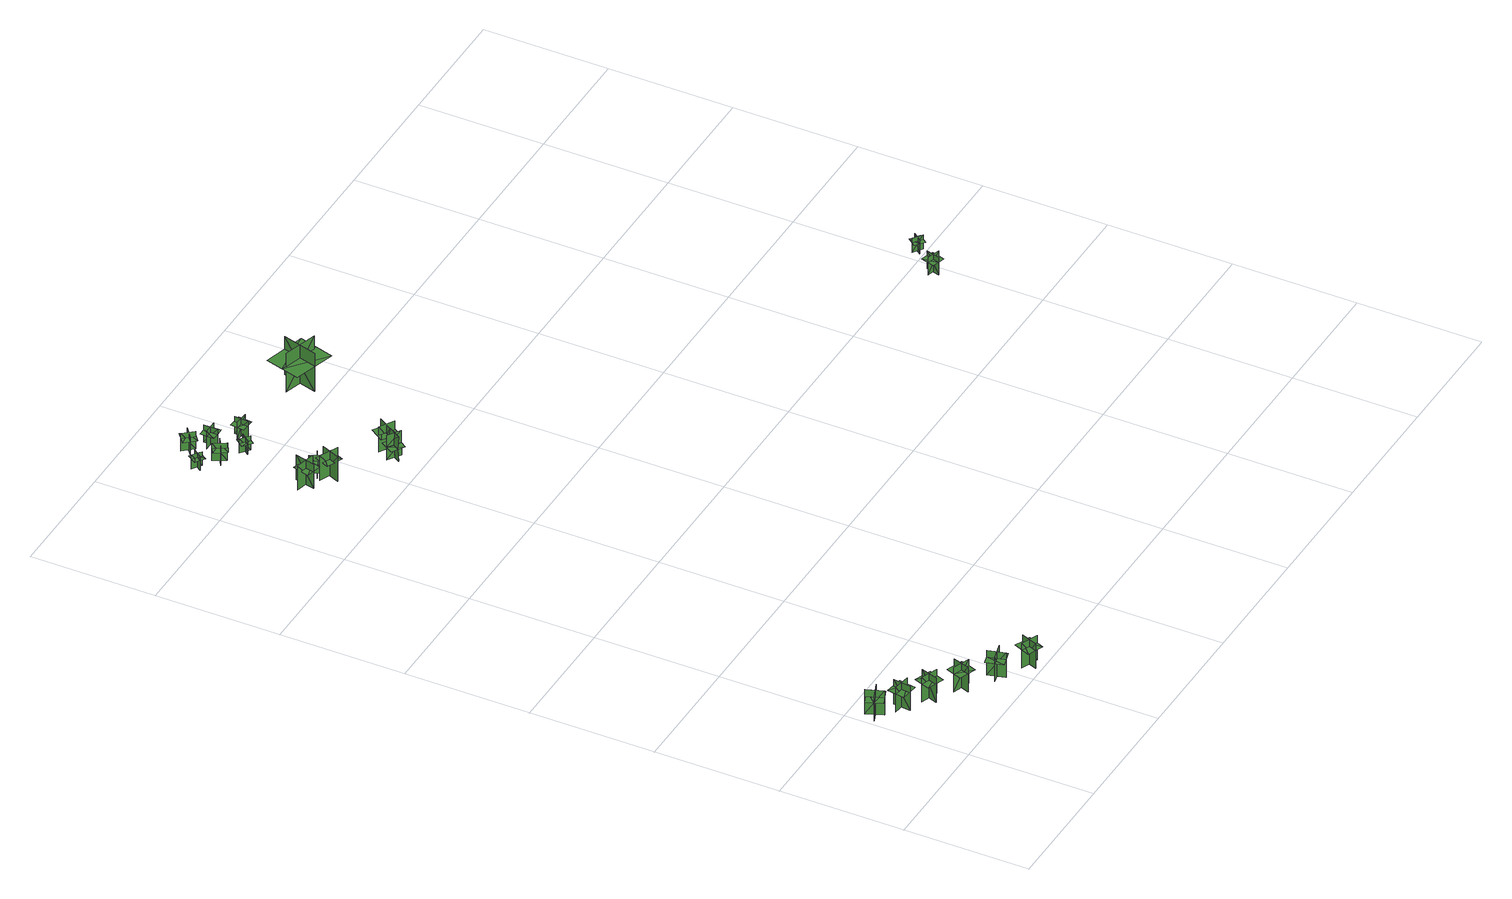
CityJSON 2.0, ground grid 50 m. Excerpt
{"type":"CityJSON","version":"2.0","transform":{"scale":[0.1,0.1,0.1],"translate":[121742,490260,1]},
"CityObjects":{
"tree1":{"type":"SolitaryVegetationObject","geometry":[{"type":"MultiSurface","lod":"1","boundaries":[[[0,1,2]],[[0,2,3]],[[4,5,6]],[[4,6,7]],[[8,9,10]],[[8,10,11]],[[8,11,12]],[[8,12,13]]]}]},
"tree2":{"type":"SolitaryVegetationObject","geometry":[{"type":"MultiSurface","lod":"1","boundaries":[[[14,15,16]],[[14,16,17]],[[18,19,20]],[[18,20,21]],[[22,23,24]],[[22,24,25]],[[22,25,26]],[[22,26,27]]]}]},
"tree3":{"type":"SolitaryVegetationObject","geometry":[{"type":"MultiSurface","lod":"1","boundaries":[[[28,29,30]],[[28,30,31]],[[32,33,34]],[[32,34,35]],[[36,37,38]],[[36,38,39]],[[36,39,40]],[[36,40,41]]]}]},
"tree4":{"type":"SolitaryVegetationObject","geometry":[{"type":"MultiSurface","lod":"1","boundaries":[[[42,43,44]],[[42,44,45]],[[46,47,48]],[[46,48,49]],[[50,51,52]],[[50,52,53]],[[50,53,54]],[[50,54,55]]]}]},
"tree5":{"type":"SolitaryVegetationObject","geometry":[{"type":"MultiSurface","lod":"1","boundaries":[[[56,57,58]],[[56,58,59]],[[60,61,62]],[[60,62,63]],[[64,65,66]],[[64,66,67]],[[64,67,68]],[[64,68,69]]]}]},
"tree6":{"type":"SolitaryVegetationObject","geometry":[{"type":"MultiSurface","lod":"1","boundaries":[[[70,71,72]],[[70,72,73]],[[74,75,76]],[[74,76,77]],[[78,79,80]],[[78,80,81]],[[78,81,82]],[[78,82,83]]]}]},
"tree7":{"type":"SolitaryVegetationObject","geometry":[{"type":"MultiSurface","lod":"1","boundaries":[[[84,85,86]],[[84,86,87]],[[88,89,90]],[[88,90,91]],[[92,93,94]],[[92,94,95]],[[92,95,96]],[[92,96,97]]]}]},
"tree8":{"type":"SolitaryVegetationObject","geometry":[{"type":"MultiSurface","lod":"1","boundaries":[[[98,99,100]],[[98,100,101]],[[102,103,104]],[[102,104,105]],[[106,107,108]],[[106,108,109]],[[106,109,110]],[[106,110,111]]]}]},
"tree9":{"type":"SolitaryVegetationObject","geometry":[{"type":"MultiSurface","lod":"1","boundaries":[[[112,113,114]],[[112,114,115]],[[116,117,118]],[[116,118,119]],[[120,121,122]],[[120,122,123]],[[120,123,124]],[[120,124,125]]]}]},
"tree10":{"type":"SolitaryVegetationObject","geometry":[{"type":"MultiSurface","lod":"1","boundaries":[[[126,127,128]],[[126,128,129]],[[130,131,132]],[[130,132,133]],[[134,135,136]],[[134,136,137]],[[134,137,138]],[[134,138,139]]]}]},
"tree11":{"type":"SolitaryVegetationObject","geometry":[{"type":"MultiSurface","lod":"1","boundaries":[[[140,141,142]],[[140,142,143]],[[144,145,146]],[[144,146,147]],[[148,149,150]],[[148,150,151]],[[148,151,152]],[[148,152,153]]]}]},
"tree12":{"type":"SolitaryVegetationObject","geometry":[{"type":"MultiSurface","lod":"1","boundaries":[[[154,155,156]],[[154,156,157]],[[158,159,160]],[[158,160,161]],[[162,163,164]],[[162,164,165]],[[162,165,166]],[[162,166,167]]]}]},
"tree13":{"type":"SolitaryVegetationObject","geometry":[{"type":"MultiSurface","lod":"1","boundaries":[[[168,169,170]],[[168,170,171]],[[172,173,174]],[[172,174,175]],[[176,177,178]],[[176,178,179]],[[176,179,180]],[[176,180,181]]]}]},
"tree14":{"type":"SolitaryVegetationObject","geometry":[{"type":"MultiSurface","lod":"1","boundaries":[[[182,183,184]],[[182,184,185]],[[186,187,188]],[[186,188,189]],[[190,191,192]],[[190,192,193]],[[190,193,194]],[[190,194,195]]]}]},
"tree15":{"type":"SolitaryVegetationObject","geometry":[{"type":"MultiSurface","lod":"1","boundaries":[[[196,197,198]],[[196,198,199]],[[200,201,202]],[[200,202,203]],[[204,205,201]],[[204,201,200]],[[206,207,197]],[[206,197,196]],[[196,197,208]],[[196,208,209]],[[196,210,211]],[[196,211,197]]]}]},
"tree16":{"type":"SolitaryVegetationObject","geometry":[{"type":"MultiSurface","lod":"1","boundaries":[[[212,213,214]],[[212,214,215]],[[216,217,218]],[[216,218,219]],[[220,221,222]],[[220,222,223]],[[220,223,224]],[[220,224,225]]]}]},
"tree17":{"type":"SolitaryVegetationObject","geometry":[{"type":"MultiSurface","lod":"1","boundaries":[[[226,227,228]],[[226,228,229]],[[230,231,232]],[[230,232,233]],[[234,235,236]],[[234,236,237]],[[234,238,239]],[[234,239,235]]]}]},
"tree18":{"type":"SolitaryVegetationObject","geometry":[{"type":"MultiSurface","lod":"1","boundaries":[[[240,241,242]],[[240,242,243]],[[244,245,246]],[[244,246,247]],[[248,249,250]],[[248,250,251]],[[248,251,252]],[[248,252,253]]]}]},
"tree19":{"type":"SolitaryVegetationObject","geometry":[{"type":"MultiSurface","lod":"1","boundaries":[[[254,255,256]],[[254,256,257]],[[258,259,260]],[[258,260,261]],[[262,263,264]],[[262,264,265]],[[262,265,266]],[[262,266,267]]]}]},
"tree20":{"type":"SolitaryVegetationObject","geometry":[{"type":"MultiSurface","lod":"1","boundaries":[[[268,269,270]],[[268,270,271]],[[272,273,274]],[[272,274,275]],[[276,277,278]],[[276,278,279]],[[276,279,280]],[[276,280,281]]]}]}
},
"vertices":[
[41,437,6],[67,370,6],[67,370,114],[41,437,114],[20,389,6],[87,415,6],[87,415,114],[20,389,114],[20,389,85],[33,357,85],[99,383,85],[87,415,85],[75,447,85],[8,421,85],
[132,303,6],[141,374,6],[141,374,114],[132,303,114],[173,335,6],[102,345,6],[102,345,114],[173,335,114],[173,335,86],[178,369,86],[107,379,86],[102,345,86],[98,310,86],[169,301,86],
[220,244,4],[244,312,4],[244,312,112],[220,244,112],[267,267,4],[200,291,4],[200,291,112],[267,267,112],[267,267,84],[279,299,84],[211,323,84],[200,291,84],[188,259,84],[256,234,84],
[351,240,4],[328,172,4],[328,172,112],[351,240,112],[304,217,4],[372,193,4],[372,193,112],[304,217,112],[304,217,84],[293,185,84],[360,161,84],[372,193,84],[383,226,84],[316,250,84],
[496,135,2],[427,117,2],[427,117,110],[496,135,110],[450,161,2],[469,92,2],[469,92,110],[450,161,110],[450,161,82],[417,152,82],[436,83,82],[469,92,82],[502,101,82],[484,170,82],
[606,40,5],[540,67,5],[540,67,114],[606,40,114],[586,88,5],[559,22,5],[559,22,114],[586,88,114],[586,88,85],[554,101,85],[527,35,85],[559,22,85],[591,9,85],[618,75,85],
[315,2787,9],[334,2866,9],[334,2866,117],[315,2787,117],[360,2814,9],[360,2814,117],[280,2833,117],[280,2833,9],[360,2814,83],[367,2847,83],[304,2862,83],[296,2829,83],[288,2796,83],[352,2781,83],
[250,3199,12],[214,3225,12],[214,3225,73],[250,3199,73],[245,3228,12],[220,3192,12],[220,3192,73],[245,3228,73],[245,3228,56],[227,3241,56],[202,3205,56],[220,3192,56],[238,3179,56],[263,3216,56],
[442,2756,10],[367,2789,10],[367,2789,118],[442,2756,118],[422,2805,10],[422,2805,118],[390,2730,118],[390,2730,10],[422,2805,84],[391,2818,84],[365,2759,84],[396,2745,84],[428,2732,84],[453,2791,84],
[411,2792,12],[385,2844,12],[385,2844,89],[411,2792,89],[422,2828,12],[422,2828,89],[371,2801,89],[371,2801,12],[422,2828,65],[411,2849,65],[370,2828,65],[381,2806,65],[393,2785,65],[434,2806,65],
[318,3134,12],[290,3182,12],[290,3182,89],[318,3134,89],[328,3170,12],[280,3142,12],[280,3142,89],[328,3170,89],[328,3170,68],[314,3194,68],[266,3166,68],[280,3142,68],[294,3118,68],[342,3146,68],
[328,3266,10],[293,3309,10],[293,3309,87],[328,3266,87],[332,3303,10],[289,3268,10],[289,3268,87],[332,3303,87],[332,3303,66],[315,3325,66],[272,3290,66],[289,3268,66],[307,3247,66],[350,3282,66],
[378,3084,14],[406,3118,14],[406,3118,76],[378,3084,76],[407,3087,14],[373,3115,14],[373,3115,76],[407,3087,76],[407,3087,58],[421,3104,58],[387,3132,58],[373,3115,58],[359,3098,58],[393,3070,58],
[400,3232,11],[345,3232,11],[345,3232,88],[400,3232,88],[375,3258,11],[374,3203,11],[374,3203,88],[375,3258,88],[375,3258,66],[347,3258,66],[346,3203,66],[374,3203,66],[402,3202,66],[402,3258,66],
[585,2635,63],[636,2603,63],[652,2629,63],[602,2661,63],[625,2645,63],[594,2594,63],[597,2592,117],[628,2643,117],[628,2643,8],[597,2592,8],[584,2633,8],[635,2601,8],[636,2603,117],[585,2635,117],[569,2609,63],[620,2578,63],
[468,3182,13],[464,3127,13],[464,3127,90],[468,3182,90],[440,3158,13],[495,3155,13],[495,3155,90],[440,3158,90],[440,3158,68],[438,3131,68],[493,3127,68],[495,3155,68],[497,3182,68],[442,3186,68],
[673,2648,6],[617,2683,6],[617,2683,117],[673,2648,117],[661,2698,6],[626,2641,6],[626,2641,117],[661,2698,117],[661,2698,81],[626,2641,81],[657,2622,81],[692,2678,81],[631,2717,81],[595,2661,81],
[817,3044,14],[817,3044,185],[857,3185,185],[857,3185,14],[770,3132,14],[770,3132,185],[906,3092,185],[906,3092,14],[749,3138,129],[729,3067,129],[898,3018,129],[919,3089,129],[939,3160,129],[769,3208,129],
[2445,1430,4],[2498,1414,4],[2498,1414,81],[2445,1430,81],[2462,1397,4],[2478,1450,4],[2478,1450,81],[2462,1397,81],[2462,1397,60],[2489,1390,60],[2504,1443,60],[2478,1450,60],[2451,1458,60],[2436,1405,60],
[2533,1540,7],[2569,1514,7],[2569,1514,69],[2533,1540,69],[2538,1511,7],[2564,1546,7],[2564,1546,69],[2538,1511,69],[2538,1511,51],[2556,1497,51],[2582,1533,51],[2564,1546,51],[2546,1559,51],[2520,1524,51]
]}
